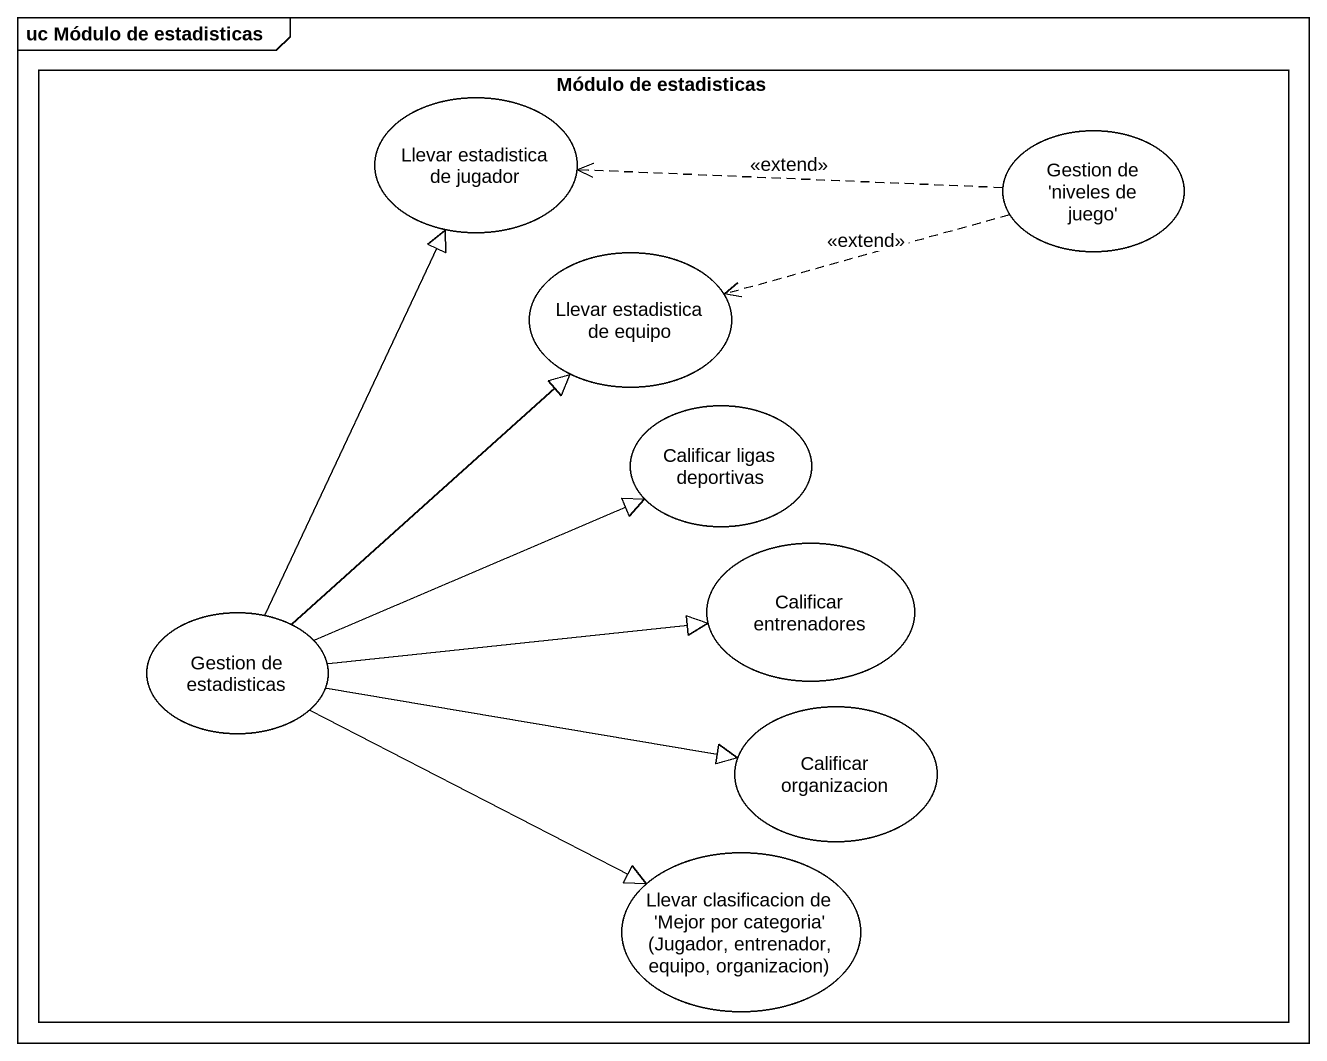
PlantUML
@startuml
mainframe uc Módulo de estadisticas
rectangle "Módulo de estadisticas" as Módulo_de_estadisticas {
  usecase "Llevar estadistica de jugador" as Llevar_estadistica_de
  usecase "Gestion de 'niveles de juego'" as Gestion_de_niveles_de_juego
  usecase "Llevar estadistica de equipo" as Llevar_estadistica_de_equipo
  usecase "Calificar ligas deportivas" as Calificar_ligas_deportivas
  usecase "Calificar entrenadores" as Calificar_entrenadores
  usecase "Gestion de estadisticas" as Gestion_de_estadisticas
  usecase "Calificar organizacion" as Calificar_organizacion
  usecase "Llevar clasificacion de 'Mejor por categoria' (Jugador, entrenador, equipo, organizacion)" as Llevar_clasificacion_de
}
Gestion_de_niveles_de_juego .left.> Llevar_estadistica_de : <<extend>>
Gestion_de_niveles_de_juego .left.> Llevar_estadistica_de_equipo : <<extend>>
Gestion_de_estadisticas -up-|> Llevar_estadistica_de
Gestion_de_estadisticas -up-|> Llevar_estadistica_de_equipo
Gestion_de_estadisticas -right-|> Calificar_ligas_deportivas
Gestion_de_estadisticas -right-|> Calificar_entrenadores
Gestion_de_estadisticas -right-|> Calificar_organizacion
Gestion_de_estadisticas -right-|> Llevar_clasificacion_de
@enduml
